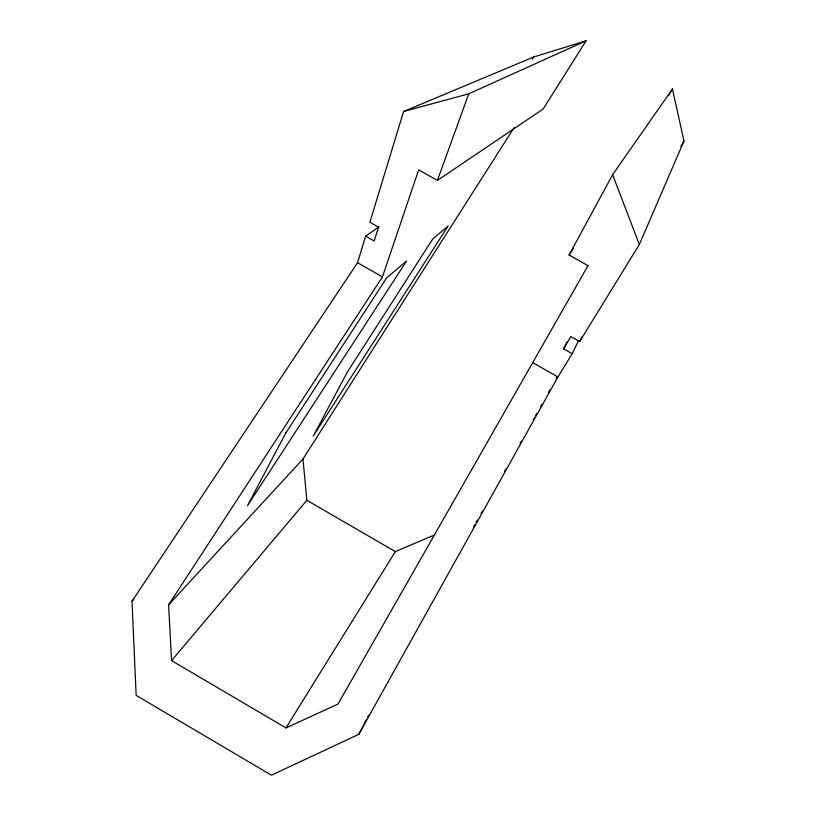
<?xml version="1.0" encoding="UTF-8"?>
<svg xmlns="http://www.w3.org/2000/svg" width="816" height="816" viewBox="0 0 816 816"><rect width="100%" height="100%" fill="white"/><g stroke="black" fill="none" stroke-linecap="round" stroke-linejoin="round"><path stroke-width="1.22" d="M578.289 341.119L572.2 353.736L557.909 376.982L358.816 734.308L271.422 775.2L136.15 695.375L132.019 601.208L357.551 262.701L365.639 236.14L379.134 226.787M588.101 265.496L337.936 704.126L285.977 727.903L171.574 660.613L168.575 604.84L382.449 276.899L418.679 169.85L437.396 180.448L543.15 109.018L586.102 40.8L533.797 56.947L403.604 111.476L369.872 222.248L378.553 227.185L374.187 241.006L365.639 236.14M437.396 180.448L468.751 93.809L586.102 40.8M572.2 353.736L563.54 348.799L570.874 336.559L579.676 341.567L639.336 244.484L683.981 141.005L672.445 88.995L612.612 174.706L569.099 254.98L588.01 265.679M579.676 341.567L581.869 336.988M563.54 348.799L567.008 342.006M358.816 734.308L366.445 719.671M367.618 717.427L368.791 715.173M473.576 526.84L474.82 524.617M476.065 522.393L477.299 520.169M481.022 513.488L482.266 511.265M504.604 471.189L505.849 468.965M520.118 443.363L521.363 441.14M533.154 419.985L534.388 417.761M535.633 415.538L536.877 413.314M540.6 406.633L541.834 404.41M548.668 392.159L549.902 389.936M556.114 378.808L557.348 376.584M680.87 146.554L683.981 141.005M668.661 95.554L672.445 88.995M285.977 727.903L395.352 551.596L434.377 535.01M168.575 604.84L302.971 459.01L514.1 127.653M532.42 59.068L533.797 56.947M569.099 254.98L573.25 248.645M171.574 660.613L306.857 500.29L302.971 459.01M132.019 601.208L133.793 599.393M403.604 111.476L468.751 93.809M357.551 262.701L382.449 276.899M532.715 362.61L557.909 376.982M306.857 500.29L395.352 551.596M612.612 174.706L639.336 244.484M285.784 433.041L247.462 505.726L406.603 261.018L386.723 277.797L285.784 433.041M347.463 371.902L313.232 436.091L448.157 225.95L432.755 238.945L347.463 371.902"/></g></svg>
